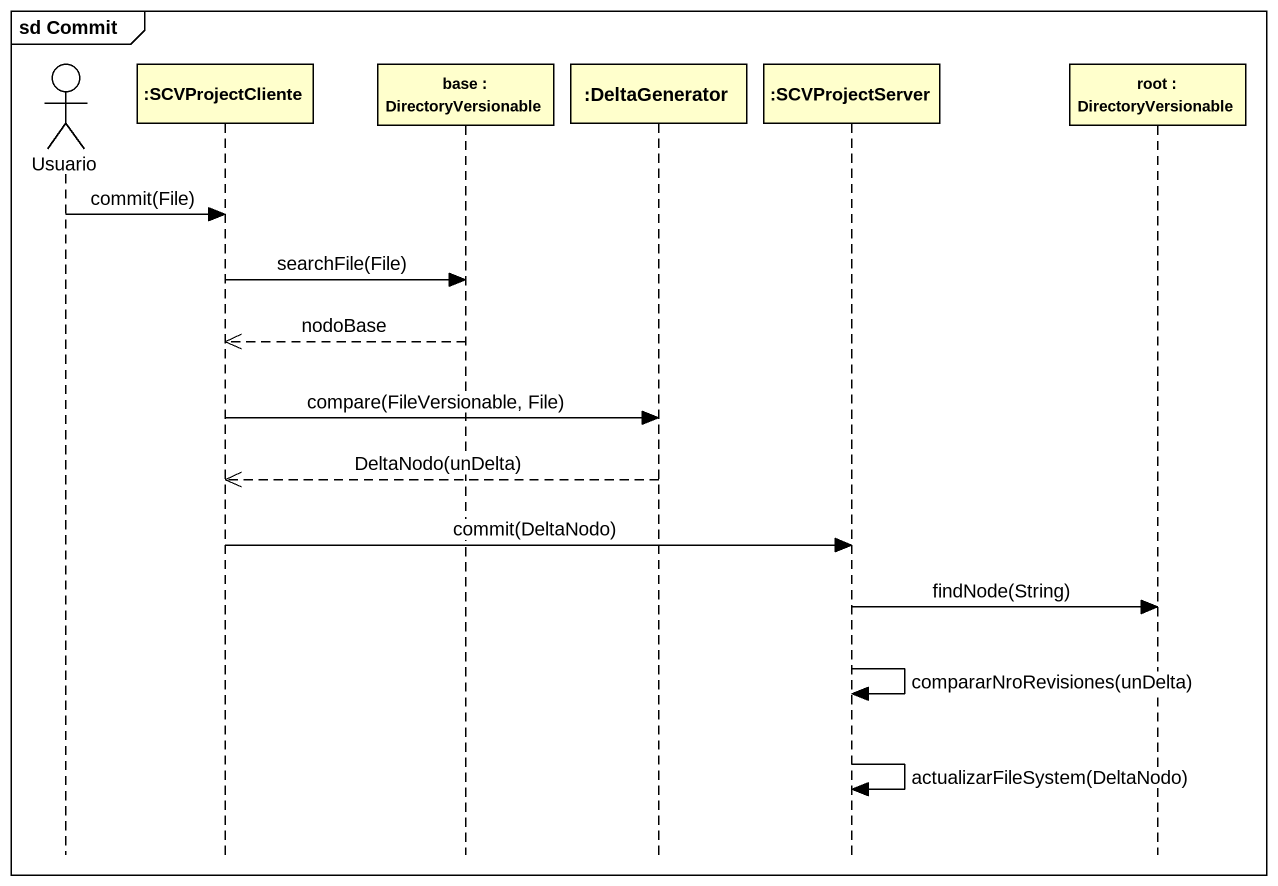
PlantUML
@startuml
mainframe sd Commit
hide footbox
actor Usuario
participant ":SCVProjectCliente" as SCVProjectCliente
participant "base : DirectoryVersionable" as base
participant ":DeltaGenerator" as DeltaGenerator
participant ":SCVProjectServer" as SCVProjectServer
participant "root : DirectoryVersionable" as root

Usuario -> SCVProjectCliente : commit(File)
SCVProjectCliente -> base : searchFile(File)
base -->> SCVProjectCliente : nodoBase
SCVProjectCliente -> DeltaGenerator : compare(FileVersionable, File)
DeltaGenerator -->> SCVProjectCliente : DeltaNodo(unDelta)
SCVProjectCliente -> SCVProjectServer : commit(DeltaNodo)
SCVProjectServer -> root : findNode(String)
SCVProjectServer -> SCVProjectServer : compararNroRevisiones(unDelta)
SCVProjectServer -> SCVProjectServer : actualizarFileSystem(DeltaNodo)
@enduml
